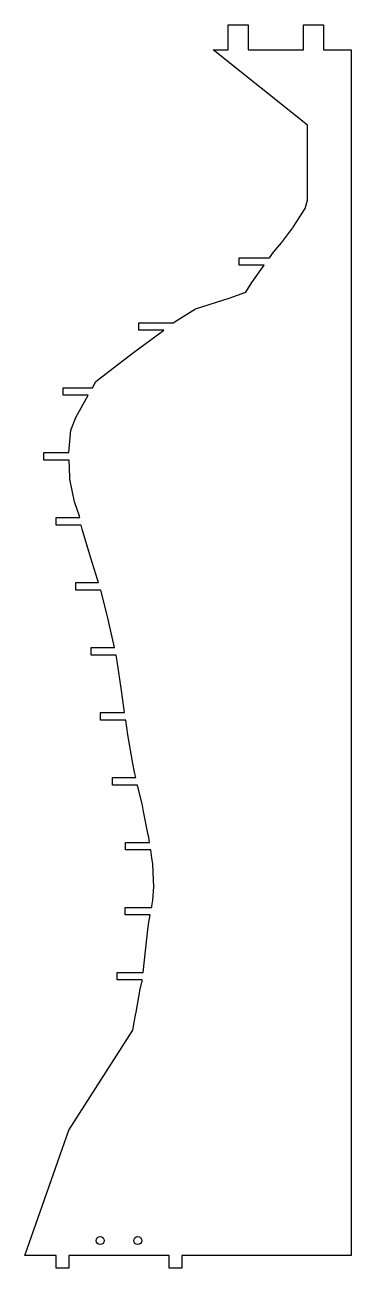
# Model space of a CAD drawing. Header units: metres. Extents: x -130 to 0, y -95 to 401.
import ezdxf

# ---------------------------------------------------------------- set-up
doc = ezdxf.new("R2010")
doc.units = ezdxf.units.M

msp = doc.modelspace()

# ---------------------------------------------------------------- linework, layer by layer
msp.add_lwpolyline([(-87.01, 0), (-86.27, 3.78), (-86.27, 3.78), (-85.89, 5.93), (-85.89, 5.93), (-85.66, 7.21), (-85.66, 7.21), (-84.01, 16.28), (-84.01, 16.28), (-83.41, 19.07), (-83.41, 19.07), (-83.33, 19.43), (-83.33, 19.43), (-83.29, 19.8), (-83.29, 19.8), (-83.26, 20), (-93.26, 20), (-93.26, 23), (-82.91, 23), (-81.89, 31.56), (-81.89, 31.56), (-81.78, 32.83), (-81.78, 32.83), (-80.94, 41.24), (-80.94, 41.24), (-80.61, 43.08), (-80.61, 43.08), (-80.05, 45.93), (-90.05, 45.93), (-90.05, 48.93), (-79.46, 48.93), (-79.36, 49.45), (-79.36, 49.45), (-79.06, 51.82), (-79.06, 51.82), (-78.61, 57.19), (-78.61, 57.19), (-78.73, 59.91), (-78.73, 59.91), (-79.06, 66.14), (-79.06, 66.14), (-79.38, 68.74), (-79.38, 68.74), (-79.85, 71.86), (-89.85, 71.86), (-89.85, 74.86), (-80.3, 74.86), (-80.63, 77.02), (-80.63, 77.02), (-80.99, 78.51), (-80.99, 78.51), (-82.73, 87.22), (-82.73, 87.22), (-83.12, 89.68), (-83.12, 89.68), (-83.21, 90.2), (-83.21, 90.2), (-85.08, 97.78), (-95.08, 97.78), (-95.08, 100.78), (-85.82, 100.78), (-86.35, 102.93), (-86.35, 102.93), (-86.92, 106.36), (-86.92, 106.36), (-88.94, 117.84), (-88.94, 117.84), (-89.81, 123.71), (-99.81, 123.71), (-99.81, 126.71), (-90.24, 126.71), (-91.52, 135.57), (-91.52, 135.57), (-93.24, 147.22), (-93.24, 147.22), (-93.65, 149.64), (-103.65, 149.64), (-103.65, 152.64), (-94.25, 152.64), (-96.5, 162.7), (-96.5, 162.7), (-96.81, 163.92), (-96.81, 163.92), (-99.76, 175.57), (-109.76, 175.57), (-109.76, 178.57), (-100.64, 178.57), (-101.03, 179.86), (-101.03, 179.86), (-103.77, 188.28), (-103.77, 188.28), (-104.1, 189.65), (-104.1, 189.65), (-107.21, 199.88), (-107.21, 199.88), (-107.54, 201.49), (-117.54, 201.49), (-117.54, 204.49), (-108.15, 204.49), (-108.27, 205.12), (-108.27, 205.12), (-110.21, 210.86), (-110.21, 210.86), (-112.14, 219.78), (-112.14, 219.78), (-112.11, 220.16), (-112.11, 220.16), (-112.08, 220.63), (-112.08, 220.63), (-112.39, 227.42), (-122.39, 227.42), (-122.39, 230.42), (-112.45, 230.42), (-111.69, 239.45), (-111.69, 239.45), (-109.72, 244.43), (-109.72, 244.43), (-104.78, 253.35), (-114.78, 253.35), (-114.78, 256.35), (-103.12, 256.35), (-101.78, 258.77), (-101.78, 258.77), (-96.47, 262.99), (-96.47, 262.99), (-86.69, 270.42), (-86.69, 270.42), (-75.74, 278.44), (-75.74, 278.44), (-74.66, 279.28), (-84.66, 279.28), (-84.66, 282.28), (-70.81, 282.28), (-70.17, 282.78), (-70.17, 282.78), (-61.99, 287.85), (-61.99, 287.85), (-48.66, 292.09), (-48.66, 292.09), (-41.96, 294.4), (-41.96, 294.4), (-39.51, 298.34), (-39.51, 298.34), (-34.65, 305.21), (-44.65, 305.21), (-44.65, 308.21), (-32.5, 308.21), (-30.91, 310.41), (-30.91, 310.41), (-27.75, 314.14), (-27.75, 314.14), (-23.32, 320.05), (-23.32, 320.05), (-23.24, 320.15), (-23.24, 320.15), (-23.09, 320.39), (-23.09, 320.39), (-18.35, 327.79), (-18.35, 327.79), (-17.33, 331.13), (-17.33, 361.13), (-55, 391.13), (-49, 391.13), (-49, 401.13), (-41, 401.13), (-41, 391.13), (-19, 391.13), (-19, 401.13), (-11, 401.13), (-11, 391.13), (0, 391.13), (0, 331.13), (0, 0), (0, -90), (-67.5, -90), (-67.5, -95), (-72.5, -95), (-72.5, -90), (-112.5, -90), (-112.5, -95), (-117.5, -95), (-117.5, -90), (-130, -90), (-112.5, -40)], close=True)
for centre in [(-100, -84), (-85, -84)]:
    msp.add_circle(centre, 1.6)

doc.saveas('drawing.dxf')
